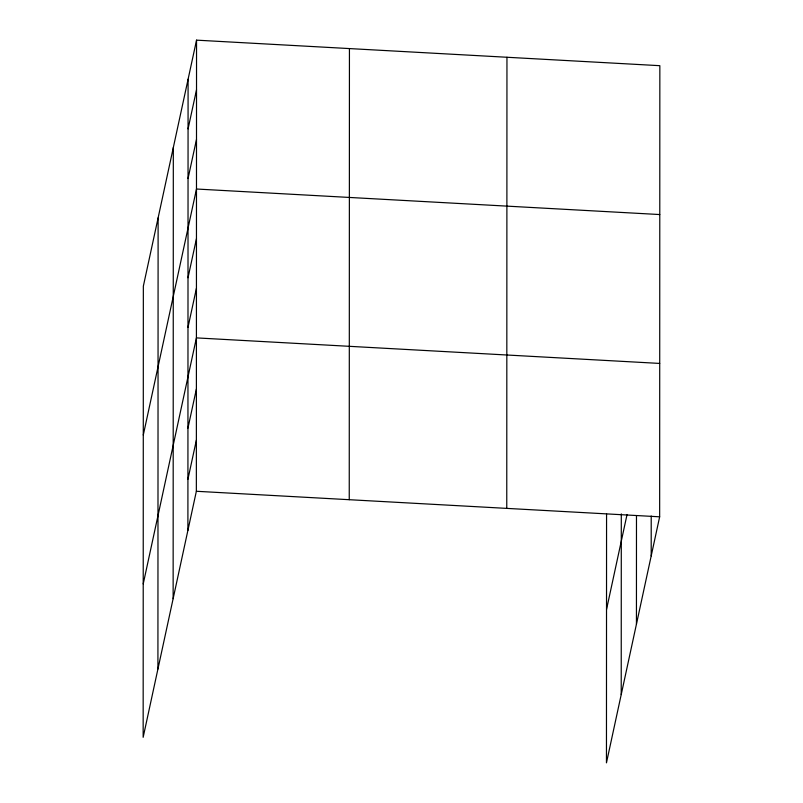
<?xml version="1.0" encoding="UTF-8"?>
<svg xmlns="http://www.w3.org/2000/svg" width="803" height="803" viewBox="0 0 803 803"><rect width="100%" height="100%" fill="white"/><g stroke="black" fill="none" stroke-linecap="round" stroke-linejoin="round"><path stroke-width="1.2" d="M157.92 669.029L158.111 217.904M173.137 598.677L173.318 147.551M187.902 530.381L188.083 79.266M196.544 40.15L143.346 286.189L143.155 737.315L196.354 491.275L196.544 40.15L659.845 65.685L659.654 516.811L606.456 762.85L606.566 513.94M349.245 499.697L349.435 48.571M506.763 508.379L506.954 57.254M621.221 694.565L621.301 513.89M636.438 624.202L636.478 515.717M651.203 555.917L651.213 516.018M188.063 128.881L196.524 89.775M188.043 178.507L196.504 139.401M143.285 435.065L196.484 189.016L659.785 214.552M188.002 277.758L196.464 238.642M187.982 327.383L196.434 288.267M143.225 583.932L196.414 337.892L659.715 363.428M187.942 428.129L196.394 389.023M187.922 479.261L196.374 440.144M606.526 609.467L627.053 514.492M196.354 491.275L659.654 516.811"/></g></svg>
